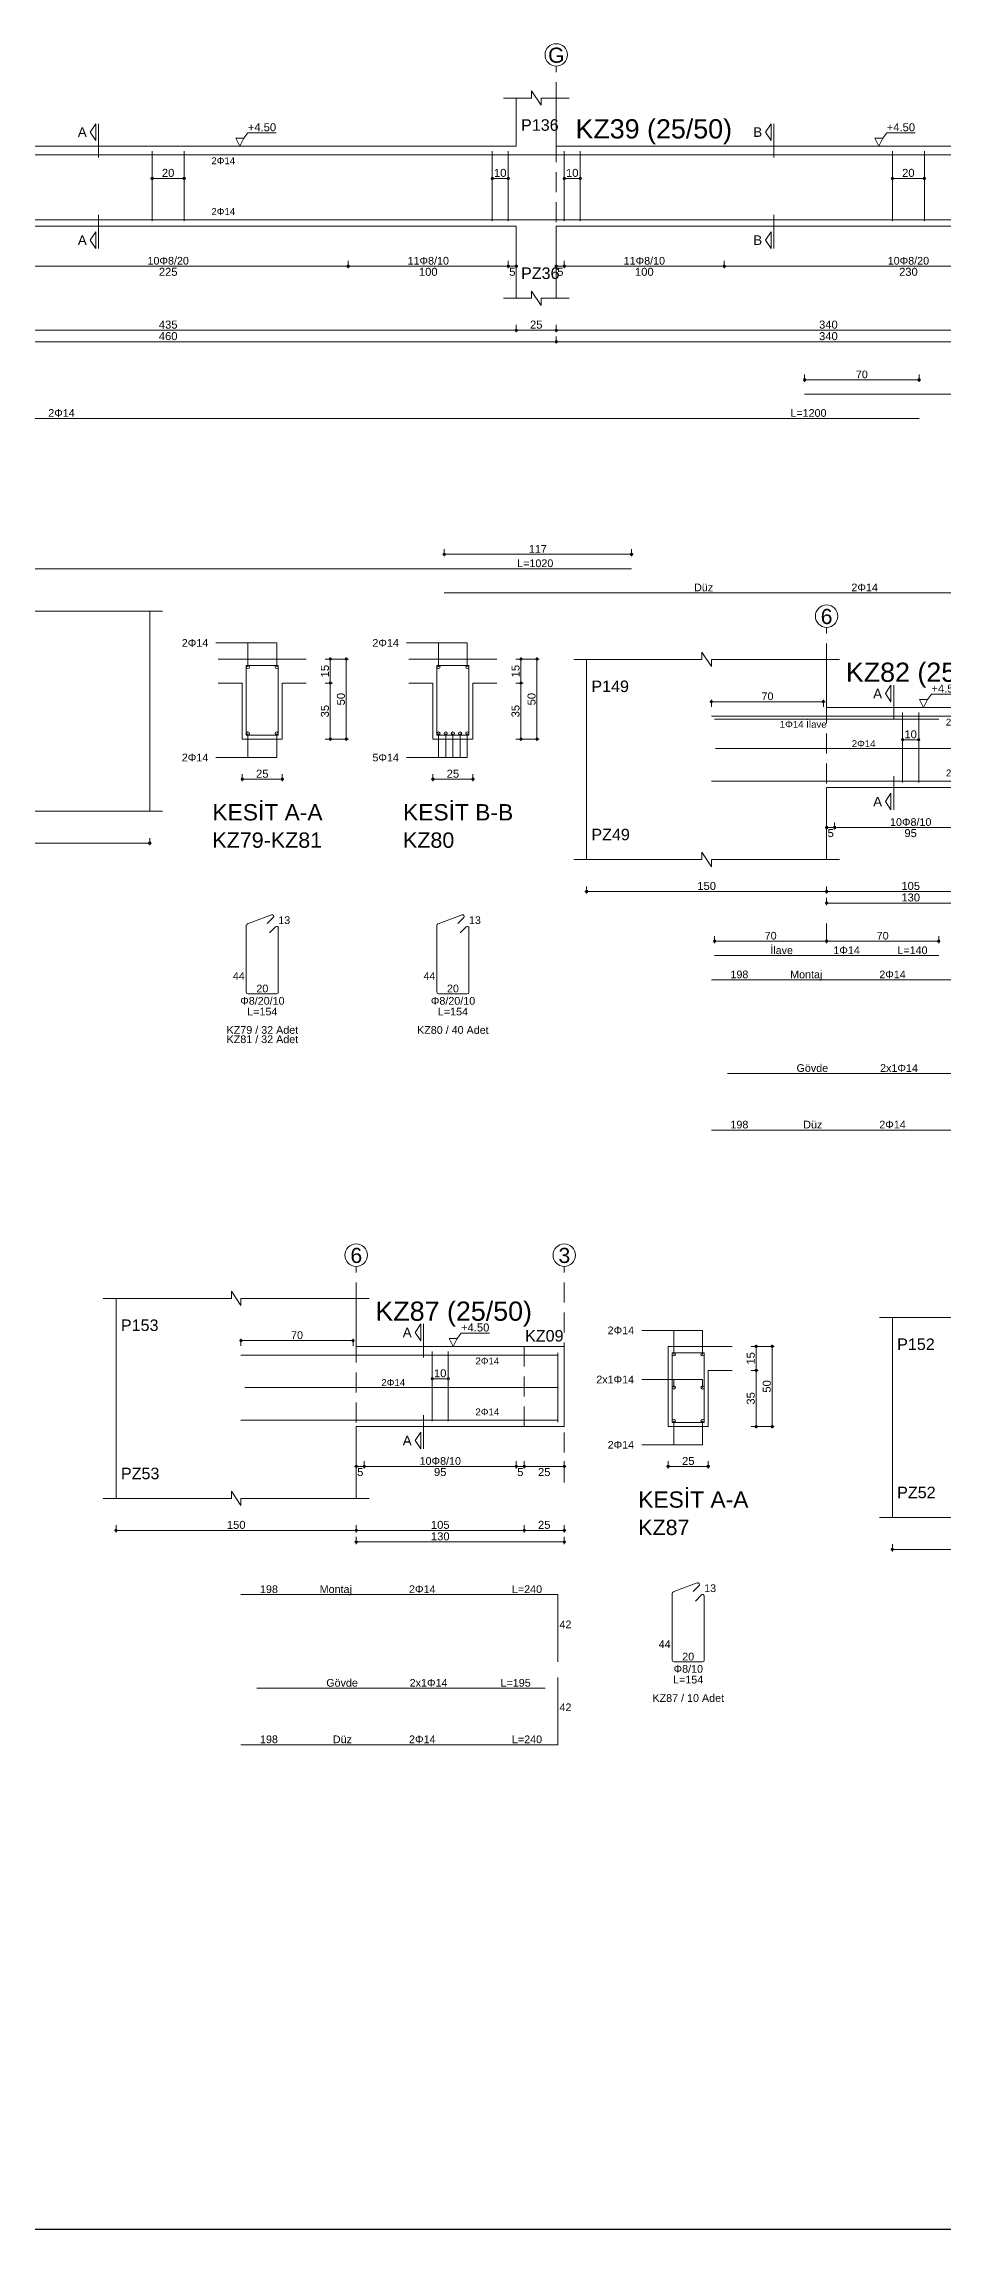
# Model space of a CAD drawing. Header units: millimetres. Extents: x 2232 to 85269, y -3593 to 5869.
# Drawn here: x 25343 to 26185, y -3593 to -1545 of the extents above; entities that cross this region are included whole.
import ezdxf

# ---------------------------------------------------------------- set-up
doc = ezdxf.new("R2010")
doc.units = ezdxf.units.MM
doc.linetypes.add('DASHDOT2', pattern=[12.7, 6.35, -3.175, 0, -3.175])
doc.linetypes.add('DASHED4', pattern=[18.75, 12.5, -6.25])
doc.layers.add('aks', color=251, linetype='DASHDOT2', lineweight=35)
for name, color, linetype in [('Donatı Topl. Uzun. Yazısı', 7, 'Continuous'), ('Donatı Uz. Yazısı', 7, 'Continuous'), ('Donatı Yazısı', 7, 'Continuous'), ('Donatı Çizgisi', 7, 'Continuous'), ('Kiriş', 7, 'Continuous'), ('Standart', 7, 'Continuous'), ('Ölçülendirme', 7, 'Continuous')]:
    doc.layers.add(name, color=color, linetype=linetype)
doc.styles.add('arial_1_18', font='arial.ttf', dxfattribs={"height": 0.2})

# ---------------------------------------------------------------- blocks, each defined once
blk = doc.blocks.new('IDE212Entity7297')
at = {"layer": 'aks', "color": 30, "linetype": 'DASHED4', "lineweight": 5}
blk.add_lwpolyline([(23491.6, 2031.9), (23491.6, 2166.9)], dxfattribs=at)
at = {"layer": 'aks', "color": 1, "linetype": 'Continuous', "lineweight": 5}
blk.add_circle((23491.6, 2173.9), 7, dxfattribs=at)
at = {"layer": 'Donatı Çizgisi', "color": 5, "linetype": 'Continuous', "lineweight": 5}
for points in [[(22560.6, 2111.5), (25287.6, 2111.5)], [(23239.1, 2070.1), (23239.1, 2113.7)], [(23259.1, 2070.1), (23259.1, 2113.7)], [(23451.6, 2070.1), (23451.6, 2113.7)], [(23461.6, 2070.1), (23461.6, 2113.7)], [(23496.6, 2070.1), (23496.6, 2113.7)], [(23506.6, 2070.1), (23506.6, 2113.7)], [(23701.6, 2070.1), (23701.6, 2113.7)], [(23721.6, 2070.1), (23721.6, 2113.7)], [(22560.6, 2070.9), (25287.6, 2070.9)], [(23646.8, 1961.9), (24731.5, 1961.9)], [(22560.6, 1946.8), (23718.3, 1946.8)], [(22560.6, 1852.9), (23538.6, 1852.9)], [(23421.6, 1837.8), (23901.6, 1837.8)]]:
    blk.add_lwpolyline(points, dxfattribs=at)
at = {"layer": 'Kiriş', "color": 1, "linetype": 'Continuous', "lineweight": 5}
for points in [[(23458.6, 2146.9), (23476.1, 2146.9)], [(23466.6, 2116.9), (23466.6, 2146.9)], [(23476.1, 2146.9), (23476.1, 2151.4)], [(23482.1, 2142.4), (23476.1, 2151.4)], [(23482.1, 2146.9), (23499.6, 2146.9)], [(23482.1, 2142.4), (23482.1, 2146.9)], [(23491.6, 2116.9), (23491.6, 2146.9)], [(23031.6, 2116.9), (23466.6, 2116.9)], [(23491.6, 2116.9), (25291.6, 2116.9)], [(23031.6, 2066.9), (23466.6, 2066.9)], [(23466.6, 2021.9), (23466.6, 2066.9)], [(23491.6, 2066.9), (25291.6, 2066.9)], [(23491.6, 2021.9), (23491.6, 2066.9)], [(23458.6, 2021.9), (23476.1, 2021.9)], [(23482.1, 2017.4), (23476.1, 2026.4)], [(23476.1, 2021.9), (23476.1, 2026.4)], [(23482.1, 2021.9), (23499.6, 2021.9)], [(23482.1, 2017.4), (23482.1, 2021.9)]]:
    blk.add_lwpolyline(points, dxfattribs=at)
at = {"layer": 'Ölçülendirme', "color": 1, "linetype": 'Continuous', "lineweight": 5}
for points in [[(23200.4, 2125.7), (23203.9, 2130.9)], [(23203.9, 2120.4), (23203.9, 2130.9)], [(23205.6, 2109.9), (23205.6, 2130.9)], [(23622.4, 2125.7), (23625.9, 2130.9)], [(23625.9, 2120.4), (23625.9, 2130.9)], [(23627.6, 2109.9), (23627.6, 2130.9)], [(23203.9, 2120.4), (23200.4, 2125.7)], [(23293.9, 2116.9), (23291.4, 2121.9)], [(23291.4, 2121.9), (23296.4, 2121.9)], [(23296.4, 2121.9), (23293.9, 2116.9)], [(23293.9, 2116.9), (23293.9, 2116.9)], [(23296.4, 2121.9), (23298.9, 2125.2)], [(23298.9, 2125.2), (23316.6, 2125.2)], [(23625.9, 2120.4), (23622.4, 2125.7)], [(23693.1, 2116.9), (23690.6, 2121.9)], [(23690.6, 2121.9), (23695.6, 2121.9)], [(23695.6, 2121.9), (23693.1, 2116.9)], [(23693.1, 2116.9), (23693.1, 2116.9)], [(23695.6, 2121.9), (23698.1, 2125.2)], [(23698.1, 2125.2), (23715.8, 2125.2)], [(23239.1, 2096.7), (23259.1, 2096.7)], [(23451.6, 2096.7), (23461.6, 2096.7)], [(23496.6, 2096.7), (23506.6, 2096.7)], [(23701.6, 2096.7), (23721.6, 2096.7)], [(23200.4, 2058.2), (23203.9, 2063.4)], [(23203.9, 2052.9), (23203.9, 2063.4)], [(23205.6, 2052.9), (23205.6, 2073.9)], [(23622.4, 2058.2), (23625.9, 2063.4)], [(23625.9, 2052.9), (23625.9, 2063.4)], [(23627.6, 2052.9), (23627.6, 2073.9)], [(23203.9, 2052.9), (23200.4, 2058.2)], [(23625.9, 2052.9), (23622.4, 2058.2)], [(23030.6, 2041.9), (23467.6, 2041.9)], [(23361.6, 2040.7), (23361.6, 2045.2)], [(23461.6, 2040.7), (23461.6, 2045.2)], [(23466.6, 2040.7), (23466.6, 2045.2)], [(23490.6, 2041.9), (25292.6, 2041.9)], [(23491.6, 2040.7), (23491.6, 2045.2)], [(23496.6, 2040.7), (23496.6, 2045.2)], [(23596.6, 2040.7), (23596.6, 2045.2)], [(22555.6, 2001.9), (25292.6, 2001.9)], [(22555.6, 1994.7), (25292.6, 1994.7)], [(23466.6, 2000.7), (23466.6, 2005.2)], [(23491.6, 2000.7), (23491.6, 2005.2)], [(23491.6, 1993.5), (23491.6, 1998)], [(23645.8, 1970.9), (23719.3, 1970.9)], [(23646.8, 1969.7), (23646.8, 1974.2)], [(23718.3, 1969.7), (23718.3, 1974.2)], [(23420.6, 1861.9), (23539.6, 1861.9)], [(23421.6, 1860.7), (23421.6, 1865.2)], [(23538.6, 1860.7), (23538.6, 1865.2)]]:
    blk.add_lwpolyline(points, dxfattribs=at)
for centre in [(23239.1, 2096.7), (23259.1, 2096.7), (23451.6, 2096.7), (23461.6, 2096.7), (23496.6, 2096.7), (23506.6, 2096.7), (23701.6, 2096.7), (23721.6, 2096.7), (23361.6, 2041.9), (23361.6, 2041.9), (23461.6, 2041.9), (23461.6, 2041.9), (23466.6, 2041.9), (23491.6, 2041.9), (23496.6, 2041.9), (23496.6, 2041.9), (23596.6, 2041.9), (23596.6, 2041.9), (23466.6, 2001.9), (23466.6, 2001.9), (23491.6, 2001.9), (23491.6, 2001.9), (23491.6, 1994.7), (23491.6, 1994.7), (23646.8, 1970.9), (23718.3, 1970.9), (23421.6, 1861.9), (23538.6, 1861.9)]:
    blk.add_circle(centre, 0.75, dxfattribs=at)
at = {"layer": 'aks', "color": 1, "linetype": 'Continuous', "lineweight": 5, "style": 'arial_1_18'}
blk.add_text('G', height=9.45, dxfattribs=at).set_placement((23486.5, 2169))
at = {"layer": 'Donatı Topl. Uzun. Yazısı', "color": 1, "linetype": 'Continuous', "lineweight": 5, "style": 'arial_1_18'}
for s, p in [('L=1200', (23637.9, 1947.8)), ('L=1020', (23467.2, 1853.9))]:
    blk.add_text(s, height=4.8, dxfattribs=at).set_placement(p)
at = {"layer": 'Donatı Yazısı', "color": 5, "linetype": 'Continuous', "lineweight": 5, "style": 'arial_1_18'}
for p in [(23276.1, 2105.6), (23276.1, 2073.9)]:
    blk.add_text('2Φ14', height=4.32, rotation=360, dxfattribs=at).set_placement(p)
for p in [(23174.2, 1947.8), (23676, 1838.8)]:
    blk.add_text('2Φ14', height=4.8, dxfattribs=at).set_placement(p)
at = {"layer": 'Donatı Yazısı', "color": 1, "linetype": 'Continuous', "lineweight": 5, "style": 'arial_1_18'}
blk.add_text('Düz', height=4.8, dxfattribs=at).set_placement((23577.7, 1838.8))
at = {"layer": 'Kiriş', "color": 1, "linetype": 'Continuous', "lineweight": 5, "style": 'arial_1_18'}
for s, height, p in [('P136', 7.2, (23469.6, 2126.5)), ('KZ39 (25/50)', 12, (23503.6, 2121.7)), ('PZ36', 7.2, (23469.6, 2033.9))]:
    blk.add_text(s, height=height, dxfattribs=at).set_placement(p)
at = {"layer": 'Ölçülendirme', "color": 1, "linetype": 'Continuous', "lineweight": 5, "style": 'arial_1_18'}
for s, height, p in [('+4.50', 5, (23298.9, 2126.2)), ('+4.50', 5, (23698.1, 2126.2)), ('A', 5.95, (23192.7, 2122.7)), ('B', 5.95, (23614.7, 2122.7)), ('A', 5.95, (23192.7, 2055.2)), ('B', 5.95, (23614.7, 2055.2)), ('225', 5, (23243.3, 2035.9)), ('100', 5, (23405.8, 2035.9)), ('5', 5, (23462.2, 2035.9)), ('5', 5, (23492.2, 2035.9)), ('100', 5, (23540.8, 2035.9)), ('230', 5, (23705.8, 2035.9)), ('435', 5, (23243.3, 2002.9)), ('25', 5, (23475.2, 2002.9)), ('340', 5, (23655.8, 2002.9)), ('460', 5, (23243.3, 1995.7)), ('340', 5, (23655.8, 1995.7))]:
    blk.add_text(s, height=height, dxfattribs=at).set_placement(p)
for s, p in [('20', (23245.2, 2097.7)), ('10', (23452.7, 2097.7)), ('10', (23497.7, 2097.7)), ('20', (23707.7, 2097.7))]:
    blk.add_text(s, height=5, rotation=360, dxfattribs=at).set_placement(p)
at = {"layer": 'Ölçülendirme', "color": 5, "linetype": 'Continuous', "lineweight": 5, "style": 'arial_1_18'}
for s, p in [('10Φ8/20', (23236.2, 2042.9)), ('11Φ8/10', (23398.7, 2042.9)), ('11Φ8/10', (23533.7, 2042.9)), ('10Φ8/20', (23698.7, 2042.9)), ('70', (23678.8, 1971.9)), ('117', (23474.5, 1862.9))]:
    blk.add_text(s, height=4.8, dxfattribs=at).set_placement(p)
blk = doc.blocks.new('IDE212Entity7330')
at = {"layer": 'Donatı Çizgisi', "color": 5, "linetype": 'Continuous', "lineweight": 5}
for points in [[(23930, 1716.4), (23930, 1760)], [(23930, 1760), (23950, 1760)], [(23950, 1716.4), (23950, 1760)], [(24049.1, 1716.4), (24049.1, 1760)], [(24049.1, 1760), (24069.1, 1760)], [(24069.1, 1716.4), (24069.1, 1760)], [(23930, 1716.4), (23950, 1716.4)], [(24049.1, 1716.4), (24069.1, 1716.4)], [(23930, 1555.8), (23930, 1597.6)], [(23930.7, 1598.6), (23945.7, 1604.1)], [(23943.1, 1598.7), (23946.8, 1602.4)], [(24049.1, 1555.8), (24049.1, 1597.6)], [(24049.8, 1598.6), (24064.8, 1604.1)], [(24062.2, 1598.7), (24065.9, 1602.4)], [(23944.5, 1592.8), (23948.3, 1596.6)], [(23950, 1555.8), (23950, 1595.9)], [(24063.6, 1592.8), (24067.4, 1596.6)], [(24069.1, 1555.8), (24069.1, 1595.9)], [(23931.1, 1554.8), (23949, 1554.8)], [(24050.1, 1554.8), (24068.1, 1554.8)]]:
    blk.add_lwpolyline(points, dxfattribs=at)
for centre in [(23931, 1759), (23949, 1759), (24050.1, 1759), (24068.1, 1759), (23931, 1717.4), (23949, 1717.4), (24050.1, 1717.4), (24054.6, 1717.4), (24059.1, 1717.4), (24063.6, 1717.4), (24068.1, 1717.4)]:
    blk.add_circle(centre, 1, dxfattribs=at)
for centre, start, end in [((23931.1, 1597.6), 110, 180), ((23946.1, 1603.1), 315, 110), ((24050.1, 1597.6), 110, 180), ((24065.1, 1603.1), 315, 110), ((23949, 1595.9), 0, 135), ((24068.1, 1595.9), 0, 135), ((23931.1, 1555.8), 180, 270), ((23949, 1555.8), 270, 0), ((24050.1, 1555.8), 180, 270), ((24068.1, 1555.8), 270, 0)]:
    blk.add_arc(centre, 1.02, start, end, dxfattribs=at)
at = {"layer": 'Kiriş', "color": 1, "linetype": 'Continuous', "lineweight": 5}
for points in [[(23797.7, 1793.9), (23877.7, 1793.9)], [(23869.7, 1668.9), (23869.7, 1793.9)], [(23912.5, 1763.9), (23967.5, 1763.9)], [(24031.6, 1763.9), (24086.6, 1763.9)], [(23912.5, 1748.9), (23927.5, 1748.9)], [(23927.5, 1713.9), (23927.5, 1748.9)], [(23952.5, 1748.9), (23967.5, 1748.9)], [(23952.5, 1713.9), (23952.5, 1748.9)], [(24031.6, 1748.9), (24046.6, 1748.9)], [(24046.6, 1713.9), (24046.6, 1748.9)], [(24071.6, 1748.9), (24086.6, 1748.9)], [(24071.6, 1713.9), (24071.6, 1748.9)], [(23927.5, 1713.9), (23952.5, 1713.9)], [(24046.6, 1713.9), (24071.6, 1713.9)], [(23797.7, 1668.9), (23877.7, 1668.9)]]:
    blk.add_lwpolyline(points, dxfattribs=at)
at = {"layer": 'Ölçülendirme', "color": 1, "linetype": 'Continuous', "lineweight": 5}
for points in [[(23911, 1774), (23949, 1774)], [(23931, 1759), (23931, 1774)], [(23949, 1759), (23949, 1774)], [(23979.3, 1763.9), (23993.8, 1763.9)], [(23982.5, 1712.9), (23982.5, 1764.9)], [(23992.5, 1712.9), (23992.5, 1764.9)], [(24030.1, 1774), (24068.1, 1774)], [(24050.1, 1759), (24050.1, 1774)], [(24068.1, 1759), (24068.1, 1774)], [(24098.4, 1763.9), (24112.9, 1763.9)], [(24101.6, 1712.9), (24101.6, 1764.9)], [(24111.6, 1712.9), (24111.6, 1764.9)], [(23979.3, 1748.9), (23983.8, 1748.9)], [(24098.4, 1748.9), (24102.9, 1748.9)], [(23931, 1702.4), (23931, 1717.4)], [(23949, 1702.4), (23949, 1717.4)], [(23979.3, 1713.9), (23993.8, 1713.9)], [(24050.1, 1702.4), (24050.1, 1717.4)], [(24054.6, 1702.4), (24054.6, 1717.4)], [(24059.1, 1702.4), (24059.1, 1717.4)], [(24063.6, 1702.4), (24063.6, 1717.4)], [(24068.1, 1702.4), (24068.1, 1717.4)], [(24098.4, 1713.9), (24112.9, 1713.9)], [(23911, 1702.4), (23949, 1702.4)], [(24030.1, 1702.4), (24068.1, 1702.4)], [(23926.5, 1688.9), (23953.5, 1688.9)], [(23927.5, 1687.6), (23927.5, 1692.1)], [(23952.5, 1687.6), (23952.5, 1692.1)], [(24045.6, 1688.9), (24072.6, 1688.9)], [(24046.6, 1687.6), (24046.6, 1692.1)], [(24071.6, 1687.6), (24071.6, 1692.1)], [(22058.7, 1648.9), (23870.7, 1648.9)], [(23869.7, 1647.6), (23869.7, 1652.1)]]:
    blk.add_lwpolyline(points, dxfattribs=at)
for centre in [(23982.5, 1763.9), (23992.5, 1763.9), (24101.6, 1763.9), (24111.6, 1763.9), (23982.5, 1748.9), (24101.6, 1748.9), (23982.5, 1713.9), (23992.5, 1713.9), (24101.6, 1713.9), (24111.6, 1713.9), (23927.5, 1688.9), (23952.5, 1688.9), (24046.6, 1688.9), (24071.6, 1688.9), (23869.7, 1648.9)]:
    blk.add_circle(centre, 0.75, dxfattribs=at)
at = {"layer": 'Donatı Topl. Uzun. Yazısı', "color": 1, "linetype": 'Continuous', "lineweight": 5, "style": 'arial_1_18'}
for p in [(23930.6, 1541.3), (24049.7, 1541.3)]:
    blk.add_text('L=154', height=4.8, dxfattribs=at).set_placement(p)
at = {"layer": 'Donatı Uz. Yazısı', "color": 1, "linetype": 'Continuous', "lineweight": 5, "style": 'arial_1_18'}
for s, p in [('13', (23950, 1598.4)), ('13', (24069.1, 1598.4)), ('44', (23921.6, 1563.5)), ('20', (23936.3, 1555.7)), ('44', (24040.7, 1563.5)), ('20', (24055.4, 1555.7))]:
    blk.add_text(s, height=4.8, dxfattribs=at).set_placement(p)
at = {"layer": 'Donatı Yazısı', "color": 5, "linetype": 'Continuous', "lineweight": 5, "style": 'arial_1_18'}
for s, p in [('2Φ14', (23889.7, 1771.6)), ('2Φ14', (24008.8, 1771.6)), ('2Φ14', (23889.7, 1700)), ('5Φ14', (24008.8, 1700)), ('Φ8/20/10', (23926.2, 1548)), ('Φ8/20/10', (24045.3, 1548)), ('KZ79 / 32 Adet', (23917.7, 1529.8)), ('KZ80 / 40 Adet', (24036.7, 1529.8)), ('KZ81 / 32 Adet', (23917.7, 1524))]:
    blk.add_text(s, height=4.8, dxfattribs=at).set_placement(p)
at = {"layer": 'Kiriş', "color": 1, "linetype": 'Continuous', "lineweight": 5, "style": 'arial_1_18'}
for s, height, p in [('KESİT A-A', 10.2, (23908.8, 1663.1)), ('KESİT B-B', 10.2, (24027.9, 1663.1)), ('KZ79-KZ81', 9.6, (23908.8, 1646)), ('KZ80', 9.6, (24027.9, 1646))]:
    blk.add_text(s, height=height, dxfattribs=at).set_placement(p)
at = {"layer": 'Ölçülendirme', "color": 1, "linetype": 'Continuous', "lineweight": 5, "style": 'arial_1_18'}
for s, p in [('15', (23981.6, 1752.5)), ('15', (24100.7, 1752.5)), ('35', (23981.6, 1727.5)), ('50', (23991.6, 1735)), ('35', (24100.7, 1727.5)), ('50', (24110.7, 1735))]:
    blk.add_text(s, height=5, rotation=90, dxfattribs=at).set_placement(p)
for p in [(23936.1, 1689.8), (24055.2, 1689.8)]:
    blk.add_text('25', height=5, dxfattribs=at).set_placement(p)
blk = doc.blocks.new('IDE212Entity7331')
at = {"layer": 'aks', "color": 30, "linetype": 'DASHED4', "lineweight": 5}
for points in [[(24292.6, 1648.7), (24292.6, 1783.7)], [(24422.6, 1648.7), (24422.6, 1783.7)], [(24292.6, 1587.7), (24292.6, 1598.7)]]:
    blk.add_lwpolyline(points, dxfattribs=at)
at = {"layer": 'aks', "color": 1, "linetype": 'Continuous', "lineweight": 5}
for centre in [(24292.6, 1790.7), (24422.6, 1790.7)]:
    blk.add_circle(centre, 7, dxfattribs=at)
at = {"layer": 'Donatı Çizgisi', "color": 5, "linetype": 'Continuous', "lineweight": 5}
for points in [[(24220.6, 1728.3), (24418.6, 1728.3)], [(24222.6, 1726.3), (24362.6, 1726.3)], [(24340.1, 1686.9), (24340.1, 1730.5)], [(24350.1, 1686.9), (24350.1, 1730.5)], [(24418.6, 1686.3), (24418.6, 1729.7)], [(24490, 1686.2), (24490, 1729.8)], [(24490, 1729.8), (24510, 1729.8)], [(24510, 1686.2), (24510, 1729.8)], [(24223.1, 1708), (24418.1, 1708)], [(24220.6, 1687.6), (24418.6, 1687.6)], [(24490, 1686.2), (24510, 1686.2)], [(24490.7, 1580.4), (24505.7, 1585.9)], [(24503.1, 1580.5), (24506.8, 1584.2)], [(24222.6, 1578.7), (24362.6, 1578.7)], [(24490, 1537.6), (24490, 1579.4)], [(24504.5, 1574.6), (24508.3, 1578.4)], [(24510, 1537.6), (24510, 1577.7)], [(24220.6, 1563.6), (24418.6, 1563.6)], [(24418.6, 1521.5), (24418.6, 1563.6)], [(24491, 1536.6), (24509, 1536.6)], [(24230.6, 1505), (24410.6, 1505)], [(24418.6, 1469.7), (24418.6, 1511.7)], [(24220.6, 1469.7), (24418.6, 1469.7)]]:
    blk.add_lwpolyline(points, dxfattribs=at)
for centre in [(24491, 1728.8), (24500, 1728.8), (24509, 1728.8), (24491, 1708), (24509, 1708), (24491, 1687.2), (24509, 1687.2)]:
    blk.add_circle(centre, 1, dxfattribs=at)
for centre, start, end in [((24506, 1584.9), 315, 110), ((24491, 1579.4), 110, 180), ((24509, 1577.7), 0, 135), ((24491, 1537.6), 180, 270), ((24509, 1537.6), 270, 0)]:
    blk.add_arc(centre, 1.02, start, end, dxfattribs=at)
at = {"layer": 'Kiriş', "color": 1, "linetype": 'Continuous', "lineweight": 5}
for points in [[(24134.6, 1763.7), (24214.6, 1763.7)], [(24142.6, 1638.7), (24142.6, 1763.7)], [(24214.6, 1763.7), (24214.6, 1768.2)], [(24220.6, 1759.2), (24214.6, 1768.2)], [(24220.6, 1759.2), (24220.6, 1763.7)], [(24220.6, 1763.7), (24300.6, 1763.7)], [(24292.6, 1733.7), (24292.6, 1763.7)], [(24292.6, 1733.7), (24422.6, 1733.7)], [(24422.6, 1683.6), (24422.6, 1733.7)], [(24472.5, 1733.7), (24527.5, 1733.7)], [(24472.5, 1718.7), (24487.5, 1718.7)], [(24487.5, 1683.6), (24487.5, 1718.7)], [(24512.5, 1718.7), (24527.5, 1718.7)], [(24512.5, 1683.6), (24512.5, 1718.7)], [(24292.6, 1683.6), (24422.6, 1683.6)], [(24292.6, 1638.7), (24292.6, 1683.6)], [(24487.5, 1683.6), (24512.5, 1683.6)], [(24134.6, 1638.7), (24214.6, 1638.7)], [(24220.6, 1634.2), (24214.6, 1643.2)], [(24214.6, 1638.7), (24214.6, 1643.2)], [(24220.6, 1638.7), (24300.6, 1638.7)], [(24220.6, 1634.2), (24220.6, 1638.7)]]:
    blk.add_lwpolyline(points, dxfattribs=at)
at = {"layer": 'Kiriş', "color": 1, "linetype": 'DASHED4', "lineweight": 5}
for points in [[(24397.6, 1683.6), (24397.6, 1733.7)], [(24422.6, 1683.6), (24422.6, 1733.7)]]:
    blk.add_lwpolyline(points, dxfattribs=at)
at = {"layer": 'Ölçülendirme', "color": 1, "linetype": 'Continuous', "lineweight": 5}
for points in [[(24219.6, 1737.3), (24291.6, 1737.3)], [(24220.6, 1734), (24220.6, 1738.5)], [(24290.6, 1734), (24290.6, 1738.5)], [(24329.3, 1742.4), (24332.8, 1747.7)], [(24332.8, 1737.2), (24329.3, 1742.4)], [(24332.8, 1737.2), (24332.8, 1747.7)], [(24334.6, 1726.7), (24334.6, 1747.7)], [(24353.1, 1733.7), (24350.6, 1738.7)], [(24350.6, 1738.7), (24355.6, 1738.7)], [(24355.6, 1738.7), (24353.1, 1733.7)], [(24355.6, 1738.7), (24358.1, 1742)], [(24358.1, 1742), (24375.8, 1742)], [(24471, 1743.8), (24509, 1743.8)], [(24491, 1728.8), (24491, 1743.8)], [(24500, 1728.8), (24500, 1743.8)], [(24509, 1728.8), (24509, 1743.8)], [(24542.5, 1682.7), (24542.5, 1734.7)], [(24552.5, 1682.7), (24552.5, 1734.7)], [(24353.1, 1733.7), (24353.1, 1733.7)], [(24539.3, 1733.7), (24553.8, 1733.7)], [(24340.1, 1713.5), (24350.1, 1713.5)], [(24471, 1713), (24509, 1713)], [(24491, 1708), (24491, 1713)], [(24509, 1708), (24509, 1713)], [(24539.3, 1718.7), (24543.8, 1718.7)], [(24329.3, 1674.9), (24332.8, 1680.2)], [(24332.8, 1669.7), (24332.8, 1680.2)], [(24334.6, 1669.7), (24334.6, 1690.7)], [(24491, 1672.2), (24491, 1687.2)], [(24509, 1672.2), (24509, 1687.2)], [(24539.3, 1683.6), (24553.8, 1683.6)], [(24332.8, 1669.7), (24329.3, 1674.9)], [(24471, 1672.2), (24509, 1672.2)], [(24291.6, 1658.7), (24423.6, 1658.7)], [(24292.6, 1657.4), (24292.6, 1661.9)], [(24297.6, 1657.4), (24297.6, 1661.9)], [(24392.6, 1657.4), (24392.6, 1661.9)], [(24397.6, 1657.4), (24397.6, 1661.9)], [(24422.6, 1657.4), (24422.6, 1661.9)], [(24486.5, 1658.7), (24513.5, 1658.7)], [(24487.5, 1657.4), (24487.5, 1661.9)], [(24512.5, 1657.4), (24512.5, 1661.9)], [(24141.6, 1618.7), (24423.6, 1618.7)], [(24142.6, 1617.4), (24142.6, 1621.9)], [(24291.6, 1611.5), (24423.6, 1611.5)], [(24292.6, 1617.4), (24292.6, 1621.9)], [(24292.6, 1610.2), (24292.6, 1614.7)], [(24397.6, 1617.4), (24397.6, 1621.9)], [(24422.6, 1617.4), (24422.6, 1621.9)], [(24422.6, 1610.2), (24422.6, 1614.7)], [(24221.6, 1587.7), (24293.6, 1587.7)], [(24222.6, 1586.4), (24222.6, 1590.9)], [(24291.6, 1587.7), (24363.6, 1587.7)], [(24292.6, 1586.4), (24292.6, 1590.9)], [(24292.6, 1586.4), (24292.6, 1590.9)], [(24362.6, 1586.4), (24362.6, 1590.9)]]:
    blk.add_lwpolyline(points, dxfattribs=at)
for centre in [(24220.6, 1737.3), (24290.6, 1737.3), (24542.5, 1733.7), (24552.5, 1733.7), (24340.1, 1713.5), (24350.1, 1713.5), (24542.5, 1718.7), (24542.5, 1683.6), (24552.5, 1683.6), (24292.6, 1658.7), (24297.6, 1658.7), (24297.6, 1658.7), (24392.6, 1658.7), (24392.6, 1658.7), (24397.6, 1658.7), (24397.6, 1658.7), (24422.6, 1658.7), (24487.5, 1658.7), (24512.5, 1658.7), (24142.6, 1618.7), (24292.6, 1618.7), (24292.6, 1618.7), (24292.6, 1611.5), (24397.6, 1618.7), (24397.6, 1618.7), (24422.6, 1618.7), (24422.6, 1611.5), (24222.6, 1587.7), (24292.6, 1587.7), (24292.6, 1587.7), (24362.6, 1587.7)]:
    blk.add_circle(centre, 0.75, dxfattribs=at)
at = {"layer": 'aks', "color": 1, "linetype": 'Continuous', "lineweight": 5, "style": 'arial_1_18'}
for s, p in [('6', (24288.9, 1785.8)), ('3', (24418.9, 1785.8))]:
    blk.add_text(s, height=9.45, dxfattribs=at).set_placement(p)
at = {"layer": 'Donatı Topl. Uzun. Yazısı', "color": 1, "linetype": 'Continuous', "lineweight": 5, "style": 'arial_1_18'}
for s, p in [('L=140', (24336.8, 1579.6)), ('L=240', (24389.9, 1564.5)), ('L=154', (24490.6, 1523.1)), ('L=195', (24382.8, 1506)), ('L=240', (24389.9, 1470.7))]:
    blk.add_text(s, height=4.8, dxfattribs=at).set_placement(p)
at = {"layer": 'Donatı Uz. Yazısı', "color": 1, "linetype": 'Continuous', "lineweight": 5, "style": 'arial_1_18'}
for s, p in [('13', (24510, 1580.2)), ('198', (24232.5, 1564.5)), ('42', (24419.6, 1542.5)), ('44', (24481.6, 1545.3)), ('20', (24496.3, 1537.5)), ('42', (24419.6, 1490.7)), ('198', (24232.5, 1470.7))]:
    blk.add_text(s, height=4.8, dxfattribs=at).set_placement(p)
at = {"layer": 'Donatı Yazısı', "color": 5, "linetype": 'Continuous', "lineweight": 5, "style": 'arial_1_18'}
for s, height, p in [('3Φ14', 4.8, (24449.7, 1741.3)), ('1Φ14 İlave', 4.32, (24263.3, 1721)), ('2x1Φ14', 4.8, (24442.6, 1710.6)), ('2Φ14', 4.8, (24449.7, 1669.8)), ('1Φ14', 4.8, (24296.8, 1579.6)), ('2Φ14', 4.8, (24325.5, 1564.5)), ('Φ8/10', 4.8, (24490.8, 1529.8)), ('KZ82 / 10 Adet', 4.8, (24477.6, 1511.6)), ('2x1Φ14', 4.8, (24326, 1506)), ('2Φ14', 4.8, (24325.5, 1470.7))]:
    blk.add_text(s, height=height, dxfattribs=at).set_placement(p)
for p in [(24367.1, 1722.4), (24308.3, 1708.9), (24367.1, 1690.6)]:
    blk.add_text('2Φ14', height=4.32, rotation=360, dxfattribs=at).set_placement(p)
at = {"layer": 'Donatı Yazısı', "color": 1, "linetype": 'Continuous', "lineweight": 5, "style": 'arial_1_18'}
for s, p in [('İlave', (24257.4, 1579.6)), ('Montaj', (24269.8, 1564.5)), ('Gövde', (24273.8, 1506)), ('Düz', (24278, 1470.7))]:
    blk.add_text(s, height=4.8, dxfattribs=at).set_placement(p)
at = {"layer": 'Kiriş', "color": 1, "linetype": 'Continuous', "lineweight": 5, "style": 'arial_1_18'}
for s, height, p in [('KZ82 (25/50)', 12, (24304.6, 1749.7)), ('P149', 7.2, (24145.6, 1743.3)), ('KZ08', 7.2, (24398.1, 1736.7)), ('PZ49', 7.2, (24145.6, 1650.7)), ('KESİT A-A', 10.2, (24468.8, 1632.9)), ('KZ82', 9.6, (24468.8, 1615.8))]:
    blk.add_text(s, height=height, dxfattribs=at).set_placement(p)
at = {"layer": 'Ölçülendirme', "color": 1, "linetype": 'Continuous', "lineweight": 5, "style": 'arial_1_18'}
for s, height, p in [('+4.50', 5, (24358.1, 1743)), ('70', 4.8, (24251.9, 1738.3)), ('A', 5.95, (24321.7, 1739.4)), ('A', 5.95, (24321.7, 1671.9)), ('5', 5, (24293.2, 1652.7)), ('95', 5, (24341.2, 1652.7)), ('5', 5, (24393.2, 1652.7)), ('25', 5, (24406.2, 1652.7)), ('25', 5, (24496.1, 1659.6)), ('150', 5, (24211.8, 1619.7)), ('105', 5, (24339.3, 1619.7)), ('130', 5, (24339.3, 1612.5)), ('25', 5, (24406.2, 1619.7))]:
    blk.add_text(s, height=height, dxfattribs=at).set_placement(p)
for s, rotation, p in [('15', 90, (24541.6, 1722.3)), ('10', 360, (24341.2, 1714.4)), ('50', 90, (24551.6, 1704.8)), ('35', 90, (24541.6, 1697.3))]:
    blk.add_text(s, height=5, rotation=rotation, dxfattribs=at).set_placement(p)
at = {"layer": 'Ölçülendirme', "color": 5, "linetype": 'Continuous', "lineweight": 5, "style": 'arial_1_18'}
for s, p in [('10Φ8/10', (24332.2, 1659.7)), ('70', (24253.9, 1588.7)), ('70', (24323.9, 1588.7))]:
    blk.add_text(s, height=4.8, dxfattribs=at).set_placement(p)
blk = doc.blocks.new('IDE212Entity7335')
at = {"layer": 'aks', "color": 30, "linetype": 'DASHED4', "lineweight": 5}
for points in [[(26986, 1633.6), (26986, 1768.6)], [(27291, 1633.6), (27291, 1768.6)]]:
    blk.add_lwpolyline(points, dxfattribs=at)
at = {"layer": 'aks', "color": 1, "linetype": 'Continuous', "lineweight": 5}
for centre in [(26986, 1775.6), (27291, 1775.6)]:
    blk.add_circle(centre, 7, dxfattribs=at)
at = {"layer": 'Donatı Çizgisi', "color": 5, "linetype": 'Continuous', "lineweight": 5}
for points in [[(26916, 1713.2), (27361, 1713.2)], [(26991, 1671.8), (26991, 1715.4)], [(27001, 1671.8), (27001, 1715.4)], [(27128.5, 1671.8), (27128.5, 1715.4)], [(27148.5, 1671.8), (27148.5, 1715.4)], [(27276, 1671.8), (27276, 1715.4)], [(27286, 1671.8), (27286, 1715.4)], [(27501.4, 1671.1), (27501.4, 1714.6)], [(27501.4, 1714.6), (27521.4, 1714.6)], [(27521.4, 1671.1), (27521.4, 1714.6)], [(26916, 1672.5), (27361, 1672.5)], [(27501.4, 1671.1), (27521.4, 1671.1)], [(27502, 1565.3), (27517, 1570.8)], [(26916, 1563.6), (27361, 1563.6)], [(27501.4, 1522.5), (27501.4, 1564.3)], [(27514.5, 1565.4), (27518.1, 1569.1)], [(27515.8, 1559.5), (27519.6, 1563.3)], [(27521.4, 1522.5), (27521.4, 1562.6)], [(27502.4, 1521.5), (27520.3, 1521.5)], [(26916, 1469.7), (27361, 1469.7)]]:
    blk.add_lwpolyline(points, dxfattribs=at)
for centre in [(27502.4, 1713.6), (27520.4, 1713.6), (27502.4, 1672.1), (27520.4, 1672.1)]:
    blk.add_circle(centre, 1, dxfattribs=at)
for centre, start, end in [((27517.4, 1569.8), 315, 110), ((27502.4, 1564.3), 110, 180), ((27520.3, 1562.6), 0, 135), ((27502.4, 1522.5), 180, 270), ((27520.3, 1522.5), 270, 0)]:
    blk.add_arc(centre, 1.02, start, end, dxfattribs=at)
at = {"layer": 'Kiriş', "color": 1, "linetype": 'Continuous', "lineweight": 5}
for points in [[(26828, 1748.6), (26908, 1748.6)], [(26836, 1623.6), (26836, 1748.6)], [(26908, 1748.6), (26908, 1753.1)], [(26914, 1744.1), (26908, 1753.1)], [(26914, 1744.1), (26914, 1748.6)], [(26914, 1748.6), (26994, 1748.6)], [(26986, 1718.6), (26986, 1748.6)], [(27283, 1748.6), (27363, 1748.6)], [(27291, 1718.6), (27291, 1748.6)], [(27363, 1748.6), (27363, 1753.1)], [(27369, 1744.1), (27363, 1753.1)], [(27369, 1748.6), (27449, 1748.6)], [(27369, 1744.1), (27369, 1748.6)], [(27441, 1623.6), (27441, 1748.6)], [(26986, 1718.6), (27291, 1718.6)], [(27498.9, 1668.5), (27498.9, 1718.6)], [(27498.9, 1718.6), (27538.9, 1718.6)], [(27523.9, 1703.6), (27538.9, 1703.6)], [(27523.9, 1668.5), (27523.9, 1703.6)], [(26986, 1668.5), (27291, 1668.5)], [(26986, 1623.6), (26986, 1668.5)], [(27291, 1623.6), (27291, 1668.5)], [(27498.9, 1668.5), (27523.9, 1668.5)], [(26914, 1619.1), (26908, 1628.1)], [(26908, 1623.6), (26908, 1628.1)], [(27369, 1619.1), (27363, 1628.1)], [(27363, 1623.6), (27363, 1628.1)], [(26828, 1623.6), (26908, 1623.6)], [(26914, 1623.6), (26994, 1623.6)], [(26914, 1619.1), (26914, 1623.6)], [(27283, 1623.6), (27363, 1623.6)], [(27369, 1623.6), (27449, 1623.6)], [(27369, 1619.1), (27369, 1623.6)]]:
    blk.add_lwpolyline(points, dxfattribs=at)
at = {"layer": 'Ölçülendirme', "color": 1, "linetype": 'Continuous', "lineweight": 5}
for points in [[(26915, 1722.2), (26987, 1722.2)], [(26916, 1718.9), (26916, 1723.4)], [(26986, 1718.9), (26986, 1723.4)], [(27102.8, 1727.3), (27106.3, 1732.6)], [(27106.3, 1722.1), (27102.8, 1727.3)], [(27106.3, 1722.1), (27106.3, 1732.6)], [(27108, 1711.6), (27108, 1732.6)], [(27170.3, 1718.6), (27167.8, 1723.6)], [(27167.8, 1723.6), (27172.8, 1723.6)], [(27172.8, 1723.6), (27170.3, 1718.6)], [(27172.8, 1723.6), (27175.3, 1726.9)], [(27175.3, 1726.9), (27192.9, 1726.9)], [(27290, 1722.2), (27362, 1722.2)], [(27291, 1718.9), (27291, 1723.4)], [(27361, 1718.9), (27361, 1723.4)], [(27482.4, 1728.6), (27520.4, 1728.6)], [(27502.4, 1713.6), (27502.4, 1728.6)], [(27520.4, 1713.6), (27520.4, 1728.6)], [(27170.3, 1718.6), (27170.3, 1718.6)], [(27550.6, 1718.6), (27565.1, 1718.6)], [(27553.9, 1667.6), (27553.9, 1719.6)], [(27563.9, 1667.6), (27563.9, 1719.6)], [(26991, 1698.4), (27001, 1698.4)], [(27128.5, 1698.4), (27148.5, 1698.4)], [(27276, 1698.4), (27286, 1698.4)], [(27550.6, 1703.6), (27555.1, 1703.6)], [(27108, 1654.6), (27108, 1675.6)], [(27502.4, 1657.1), (27502.4, 1672.1)], [(27520.4, 1657.1), (27520.4, 1672.1)], [(27550.6, 1668.5), (27565.1, 1668.5)], [(27102.8, 1659.8), (27106.3, 1665.1)], [(27106.3, 1654.6), (27102.8, 1659.8)], [(27106.3, 1654.6), (27106.3, 1665.1)], [(27482.4, 1657.1), (27520.4, 1657.1)], [(26985, 1643.6), (27292, 1643.6)], [(26986, 1642.3), (26986, 1646.8)], [(26991, 1642.3), (26991, 1646.8)], [(27091, 1642.3), (27091, 1646.8)], [(27186, 1642.3), (27186, 1646.8)], [(27286, 1642.3), (27286, 1646.8)], [(27291, 1642.3), (27291, 1646.8)], [(27497.9, 1643.6), (27524.9, 1643.6)], [(27498.9, 1642.3), (27498.9, 1646.8)], [(27523.9, 1642.3), (27523.9, 1646.8)], [(26835, 1603.6), (27442, 1603.6)], [(26836, 1602.3), (26836, 1606.8)], [(26986, 1602.3), (26986, 1606.8)], [(26986, 1595.1), (26986, 1599.6)], [(27291, 1602.3), (27291, 1606.8)], [(27291, 1595.1), (27291, 1599.6)], [(27441, 1602.3), (27441, 1606.8)], [(26985, 1596.4), (27292, 1596.4)]]:
    blk.add_lwpolyline(points, dxfattribs=at)
for centre in [(26916, 1722.2), (26986, 1722.2), (27291, 1722.2), (27361, 1722.2), (27553.9, 1718.6), (27563.9, 1718.6), (26991, 1698.4), (27001, 1698.4), (27128.5, 1698.4), (27148.5, 1698.4), (27276, 1698.4), (27286, 1698.4), (27553.9, 1703.6), (27553.9, 1668.5), (27563.9, 1668.5), (26986, 1643.6), (26991, 1643.6), (26991, 1643.6), (27091, 1643.6), (27091, 1643.6), (27186, 1643.6), (27186, 1643.6), (27286, 1643.6), (27286, 1643.6), (27291, 1643.6), (27498.9, 1643.6), (27523.9, 1643.6), (26836, 1603.6), (26986, 1603.6), (26986, 1603.6), (27291, 1603.6), (27291, 1603.6), (27441, 1603.6), (26986, 1596.4), (27291, 1596.4)]:
    blk.add_circle(centre, 0.75, dxfattribs=at)
at = {"layer": 'aks', "color": 1, "linetype": 'Continuous', "lineweight": 5, "style": 'arial_1_18'}
for s, height, p in [('10', 4.73, (26982.3, 1773.1)), ('9', 9.45, (27287.3, 1770.7))]:
    blk.add_text(s, height=height, dxfattribs=at).set_placement(p)
at = {"layer": 'Donatı Topl. Uzun. Yazısı', "color": 1, "linetype": 'Continuous', "lineweight": 5, "style": 'arial_1_18'}
for s, p in [('L=445', (27319.9, 1564.5)), ('L=154', (27501.9, 1508)), ('L=445', (27319.9, 1470.7))]:
    blk.add_text(s, height=4.8, dxfattribs=at).set_placement(p)
at = {"layer": 'Donatı Uz. Yazısı', "color": 1, "linetype": 'Continuous', "lineweight": 5, "style": 'arial_1_18'}
for s, p in [('13', (27521.4, 1565.1)), ('44', (27492.9, 1530.2)), ('20', (27507.6, 1522.4))]:
    blk.add_text(s, height=4.8, dxfattribs=at).set_placement(p)
at = {"layer": 'Donatı Yazısı', "color": 5, "linetype": 'Continuous', "lineweight": 5, "style": 'arial_1_18'}
for s, p in [('2Φ14', (27461, 1726.2)), ('2Φ14', (27461, 1654.7)), ('2Φ14', (27151.9, 1564.5)), ('Φ8/20/10', (27497.5, 1514.7)), ('KZ86 / 26 Adet', (27489, 1496.5)), ('2Φ14', (27151.9, 1470.7))]:
    blk.add_text(s, height=4.8, dxfattribs=at).set_placement(p)
for p in [(27165.5, 1707.3), (27165.5, 1675.5)]:
    blk.add_text('2Φ14', height=4.32, rotation=360, dxfattribs=at).set_placement(p)
at = {"layer": 'Donatı Yazısı', "color": 1, "linetype": 'Continuous', "lineweight": 5, "style": 'arial_1_18'}
for s, p in [('Montaj', (27051.6, 1564.5)), ('Düz', (27059.8, 1470.7))]:
    blk.add_text(s, height=4.8, dxfattribs=at).set_placement(p)
at = {"layer": 'Kiriş', "color": 1, "linetype": 'Continuous', "lineweight": 5, "style": 'arial_1_18'}
for s, height, p in [('P152', 7.2, (26839, 1728.2)), ('KZ86 (25/50)', 12, (26998, 1723.4)), ('P153', 7.2, (27294, 1728.2)), ('PZ52', 7.2, (26839, 1635.6)), ('PZ53', 7.2, (27294, 1635.6)), ('KESİT A-A', 10.2, (27480.2, 1617.8)), ('KZ86', 9.6, (27480.2, 1600.7))]:
    blk.add_text(s, height=height, dxfattribs=at).set_placement(p)
at = {"layer": 'Ölçülendirme', "color": 1, "linetype": 'Continuous', "lineweight": 5, "style": 'arial_1_18'}
for s, height, p in [('70', 4.8, (26947.3, 1723.2)), ('A', 5.95, (27095.1, 1724.3)), ('+4.50', 5, (27175.3, 1727.9)), ('70', 4.8, (27322.3, 1723.2)), ('A', 5.95, (27095.1, 1656.8)), ('5', 5, (26986.6, 1637.6)), ('100', 5, (27035.2, 1637.6)), ('95', 5, (27134.6, 1637.6)), ('100', 5, (27230.2, 1637.6)), ('5', 5, (27286.6, 1637.6)), ('25', 5, (27507.5, 1644.5)), ('150', 5, (26905.2, 1604.6)), ('305', 5, (27132.7, 1604.6)), ('305', 5, (27132.7, 1597.4)), ('150', 5, (27360.2, 1604.6))]:
    blk.add_text(s, height=height, dxfattribs=at).set_placement(p)
for s, rotation, p in [('15', 90, (27552.9, 1707.2)), ('10', 360, (26992.1, 1699.3)), ('20', 360, (27134.6, 1699.3)), ('10', 360, (27277.1, 1699.3)), ('50', 90, (27562.9, 1689.7)), ('35', 90, (27552.9, 1682.2))]:
    blk.add_text(s, height=5, rotation=rotation, dxfattribs=at).set_placement(p)
at = {"layer": 'Ölçülendirme', "color": 5, "linetype": 'Continuous', "lineweight": 5, "style": 'arial_1_18'}
for s, p in [('11Φ8/10', (27028.1, 1644.6)), ('4Φ8/20', (27127.5, 1644.6)), ('11Φ8/10', (27223.1, 1644.6))]:
    blk.add_text(s, height=4.8, dxfattribs=at).set_placement(p)
blk = doc.blocks.new('IDE212Entity7336')
at = {"layer": 'aks', "color": 30, "linetype": 'DASHED4', "lineweight": 5}
for points in [[(27744.8, 1633.6), (27744.8, 1768.6)], [(27874.8, 1633.6), (27874.8, 1768.6)]]:
    blk.add_lwpolyline(points, dxfattribs=at)
at = {"layer": 'aks', "color": 1, "linetype": 'Continuous', "lineweight": 5}
for centre in [(27744.8, 1775.6), (27874.8, 1775.6)]:
    blk.add_circle(centre, 7, dxfattribs=at)
at = {"layer": 'Donatı Çizgisi', "color": 5, "linetype": 'Continuous', "lineweight": 5}
for points in [[(27672.8, 1713.2), (27870.8, 1713.2)], [(27792.3, 1671.8), (27792.3, 1715.4)], [(27802.3, 1671.8), (27802.3, 1715.4)], [(27870.8, 1671.2), (27870.8, 1714.6)], [(27942.2, 1671.1), (27942.2, 1714.6)], [(27942.2, 1714.6), (27962.2, 1714.6)], [(27962.2, 1671.1), (27962.2, 1714.6)], [(27675.3, 1692.9), (27870.3, 1692.9)], [(27672.8, 1672.5), (27870.8, 1672.5)], [(27942.2, 1671.1), (27962.2, 1671.1)], [(27942.9, 1565.3), (27957.9, 1570.8)], [(27672.8, 1563.6), (27870.8, 1563.6)], [(27870.8, 1521.5), (27870.8, 1563.6)], [(27942.2, 1522.5), (27942.2, 1564.3)], [(27955.4, 1565.4), (27959, 1569.1)], [(27956.7, 1559.5), (27960.5, 1563.3)], [(27962.2, 1522.5), (27962.2, 1562.6)], [(27943.3, 1521.5), (27961.2, 1521.5)], [(27682.8, 1505), (27862.8, 1505)], [(27870.8, 1469.7), (27870.8, 1511.7)], [(27672.8, 1469.7), (27870.8, 1469.7)]]:
    blk.add_lwpolyline(points, dxfattribs=at)
for centre in [(27943.2, 1713.6), (27961.2, 1713.6), (27943.2, 1692.9), (27961.2, 1692.9), (27943.2, 1672.1), (27961.2, 1672.1)]:
    blk.add_circle(centre, 1, dxfattribs=at)
for centre, start, end in [((27958.3, 1569.8), 315, 110), ((27943.3, 1564.3), 110, 180), ((27961.2, 1562.6), 0, 135), ((27943.3, 1522.5), 180, 270), ((27961.2, 1522.5), 270, 0)]:
    blk.add_arc(centre, 1.02, start, end, dxfattribs=at)
at = {"layer": 'Kiriş', "color": 1, "linetype": 'Continuous', "lineweight": 5}
for points in [[(27586.8, 1748.6), (27666.8, 1748.6)], [(27594.8, 1623.6), (27594.8, 1748.6)], [(27666.8, 1748.6), (27666.8, 1753.1)], [(27672.8, 1744.1), (27666.8, 1753.1)], [(27672.8, 1744.1), (27672.8, 1748.6)], [(27672.8, 1748.6), (27752.8, 1748.6)], [(27744.8, 1718.6), (27744.8, 1748.6)], [(27744.8, 1718.6), (27874.8, 1718.6)], [(27874.8, 1668.5), (27874.8, 1718.6)], [(27939.7, 1668.5), (27939.7, 1718.6)], [(27939.7, 1718.6), (27979.7, 1718.6)], [(27964.7, 1703.6), (27979.7, 1703.6)], [(27964.7, 1668.5), (27964.7, 1703.6)], [(27744.8, 1668.5), (27874.8, 1668.5)], [(27744.8, 1623.6), (27744.8, 1668.5)], [(27939.7, 1668.5), (27964.7, 1668.5)], [(27672.8, 1619.1), (27666.8, 1628.1)], [(27666.8, 1623.6), (27666.8, 1628.1)], [(27586.8, 1623.6), (27666.8, 1623.6)], [(27672.8, 1623.6), (27752.8, 1623.6)], [(27672.8, 1619.1), (27672.8, 1623.6)]]:
    blk.add_lwpolyline(points, dxfattribs=at)
at = {"layer": 'Kiriş', "color": 1, "linetype": 'DASHED4', "lineweight": 5}
for points in [[(27849.8, 1668.5), (27849.8, 1718.6)], [(27874.8, 1668.5), (27874.8, 1718.6)]]:
    blk.add_lwpolyline(points, dxfattribs=at)
at = {"layer": 'Ölçülendirme', "color": 1, "linetype": 'Continuous', "lineweight": 5}
for points in [[(27671.8, 1722.2), (27743.8, 1722.2)], [(27672.8, 1718.9), (27672.8, 1723.4)], [(27742.8, 1718.9), (27742.8, 1723.4)], [(27781.6, 1727.3), (27785.1, 1732.6)], [(27785.1, 1722.1), (27781.6, 1727.3)], [(27785.1, 1722.1), (27785.1, 1732.6)], [(27786.8, 1711.6), (27786.8, 1732.6)], [(27805.3, 1718.6), (27802.8, 1723.6)], [(27802.8, 1723.6), (27807.8, 1723.6)], [(27807.8, 1723.6), (27805.3, 1718.6)], [(27807.8, 1723.6), (27810.3, 1726.9)], [(27810.3, 1726.9), (27828, 1726.9)], [(27923.2, 1728.6), (27961.2, 1728.6)], [(27943.2, 1713.6), (27943.2, 1728.6)], [(27961.2, 1713.6), (27961.2, 1728.6)], [(27805.3, 1718.6), (27805.3, 1718.6)], [(27991.5, 1718.6), (28006, 1718.6)], [(27994.7, 1667.6), (27994.7, 1719.6)], [(28004.7, 1667.6), (28004.7, 1719.6)], [(27792.3, 1698.4), (27802.3, 1698.4)], [(27923.2, 1697.9), (27961.2, 1697.9)], [(27943.2, 1692.9), (27943.2, 1697.9)], [(27961.2, 1692.9), (27961.2, 1697.9)], [(27991.5, 1703.6), (27996, 1703.6)], [(27786.8, 1654.6), (27786.8, 1675.6)], [(27943.2, 1657.1), (27943.2, 1672.1)], [(27961.2, 1657.1), (27961.2, 1672.1)], [(27991.5, 1668.5), (28006, 1668.5)], [(27781.6, 1659.8), (27785.1, 1665.1)], [(27785.1, 1654.6), (27781.6, 1659.8)], [(27785.1, 1654.6), (27785.1, 1665.1)], [(27923.2, 1657.1), (27961.2, 1657.1)], [(27743.8, 1643.6), (27875.8, 1643.6)], [(27744.8, 1642.3), (27744.8, 1646.8)], [(27749.8, 1642.3), (27749.8, 1646.8)], [(27844.8, 1642.3), (27844.8, 1646.8)], [(27849.8, 1642.3), (27849.8, 1646.8)], [(27874.8, 1642.3), (27874.8, 1646.8)], [(27938.7, 1643.6), (27965.7, 1643.6)], [(27939.7, 1642.3), (27939.7, 1646.8)], [(27964.7, 1642.3), (27964.7, 1646.8)], [(27593.8, 1603.6), (27875.8, 1603.6)], [(27594.8, 1602.3), (27594.8, 1606.8)], [(27744.8, 1602.3), (27744.8, 1606.8)], [(27744.8, 1595.1), (27744.8, 1599.6)], [(27849.8, 1602.3), (27849.8, 1606.8)], [(27874.8, 1602.3), (27874.8, 1606.8)], [(27874.8, 1595.1), (27874.8, 1599.6)], [(27743.8, 1596.4), (27875.8, 1596.4)]]:
    blk.add_lwpolyline(points, dxfattribs=at)
for centre in [(27672.8, 1722.2), (27742.8, 1722.2), (27994.7, 1718.6), (28004.7, 1718.6), (27792.3, 1698.4), (27802.3, 1698.4), (27994.7, 1703.6), (27994.7, 1668.5), (28004.7, 1668.5), (27744.8, 1643.6), (27749.8, 1643.6), (27749.8, 1643.6), (27844.8, 1643.6), (27844.8, 1643.6), (27849.8, 1643.6), (27849.8, 1643.6), (27874.8, 1643.6), (27939.7, 1643.6), (27964.7, 1643.6), (27594.8, 1603.6), (27744.8, 1603.6), (27744.8, 1603.6), (27849.8, 1603.6), (27849.8, 1603.6), (27874.8, 1603.6), (27744.8, 1596.4), (27874.8, 1596.4)]:
    blk.add_circle(centre, 0.75, dxfattribs=at)
at = {"layer": 'aks', "color": 1, "linetype": 'Continuous', "lineweight": 5, "style": 'arial_1_18'}
for s, p in [('6', (27741.2, 1770.7)), ('3', (27871.2, 1770.7))]:
    blk.add_text(s, height=9.45, dxfattribs=at).set_placement(p)
at = {"layer": 'Donatı Topl. Uzun. Yazısı', "color": 1, "linetype": 'Continuous', "lineweight": 5, "style": 'arial_1_18'}
for s, p in [('L=240', (27842.1, 1564.5)), ('L=195', (27835, 1506)), ('L=154', (27942.8, 1508)), ('L=240', (27842.1, 1470.7))]:
    blk.add_text(s, height=4.8, dxfattribs=at).set_placement(p)
at = {"layer": 'Donatı Uz. Yazısı', "color": 1, "linetype": 'Continuous', "lineweight": 5, "style": 'arial_1_18'}
for s, p in [('198', (27684.7, 1564.5)), ('13', (27962.2, 1565.1)), ('42', (27871.8, 1542.5)), ('44', (27933.8, 1530.2)), ('20', (27948.5, 1522.4)), ('42', (27871.8, 1490.7)), ('198', (27684.7, 1470.7))]:
    blk.add_text(s, height=4.8, dxfattribs=at).set_placement(p)
at = {"layer": 'Donatı Yazısı', "color": 5, "linetype": 'Continuous', "lineweight": 5, "style": 'arial_1_18'}
for s, p in [('2Φ14', (27901.9, 1726.2)), ('2x1Φ14', (27894.8, 1695.5)), ('2Φ14', (27901.9, 1654.7)), ('2Φ14', (27777.8, 1564.5)), ('Φ8/10', (27943.1, 1514.7)), ('2x1Φ14', (27778.2, 1506)), ('KZ87 / 10 Adet', (27929.9, 1496.5)), ('2Φ14', (27777.8, 1470.7))]:
    blk.add_text(s, height=4.8, dxfattribs=at).set_placement(p)
for p in [(27819.3, 1707.3), (27760.5, 1693.8), (27819.3, 1675.5)]:
    blk.add_text('2Φ14', height=4.32, rotation=360, dxfattribs=at).set_placement(p)
at = {"layer": 'Donatı Yazısı', "color": 1, "linetype": 'Continuous', "lineweight": 5, "style": 'arial_1_18'}
for s, p in [('Montaj', (27722, 1564.5)), ('Gövde', (27726.1, 1506)), ('Düz', (27730.2, 1470.7))]:
    blk.add_text(s, height=4.8, dxfattribs=at).set_placement(p)
at = {"layer": 'Kiriş', "color": 1, "linetype": 'Continuous', "lineweight": 5, "style": 'arial_1_18'}
for s, height, p in [('P153', 7.2, (27597.8, 1728.2)), ('KZ87 (25/50)', 12, (27756.8, 1734.6)), ('KZ09', 7.2, (27850.3, 1721.6)), ('PZ53', 7.2, (27597.8, 1635.6)), ('KESİT A-A', 10.2, (27921, 1617.8)), ('KZ87', 9.6, (27921, 1600.7))]:
    blk.add_text(s, height=height, dxfattribs=at).set_placement(p)
at = {"layer": 'Ölçülendirme', "color": 1, "linetype": 'Continuous', "lineweight": 5, "style": 'arial_1_18'}
for s, height, p in [('70', 4.8, (27704.1, 1723.2)), ('A', 5.95, (27773.9, 1724.3)), ('+4.50', 5, (27810.3, 1727.9)), ('A', 5.95, (27773.9, 1656.8)), ('5', 5, (27745.4, 1637.6)), ('95', 5, (27793.4, 1637.6)), ('5', 5, (27845.4, 1637.6)), ('25', 5, (27858.4, 1637.6)), ('25', 5, (27948.4, 1644.5)), ('150', 5, (27664, 1604.6)), ('105', 5, (27791.5, 1604.6)), ('130', 5, (27791.5, 1597.4)), ('25', 5, (27858.4, 1604.6))]:
    blk.add_text(s, height=height, dxfattribs=at).set_placement(p)
for s, rotation, p in [('15', 90, (27993.8, 1707.2)), ('10', 360, (27793.4, 1699.3)), ('50', 90, (28003.8, 1689.7)), ('35', 90, (27993.8, 1682.2))]:
    blk.add_text(s, height=5, rotation=rotation, dxfattribs=at).set_placement(p)
at = {"layer": 'Ölçülendirme', "color": 5, "linetype": 'Continuous', "lineweight": 5, "style": 'arial_1_18'}
blk.add_text('10Φ8/10', height=4.8, dxfattribs=at).set_placement((27784.4, 1644.6))

msp = doc.modelspace()

# ---------------------------------------------------------------- linework, layer by layer
msp.add_line((3332.4, -3593.4), (85269.2, -3593.4))

# ---------------------------------------------------------------- block references
at = {"layer": 'Standart', "xscale": 1.5, "yscale": 1.5, "zscale": 1.5}
for name, p in [('IDE212Entity7297', (-9413.9, -4816.6)), ('IDE212Entity7330', (-10362, -4767.8)), ('IDE212Entity7331', (-10362, -4767.8)), ('IDE212Entity7336', (-15981.2, -5343.9)), ('IDE212Entity7335', (-14115.5, -5361.7))]:
    msp.add_blockref(name, p, dxfattribs=at)

doc.saveas('drawing.dxf')
